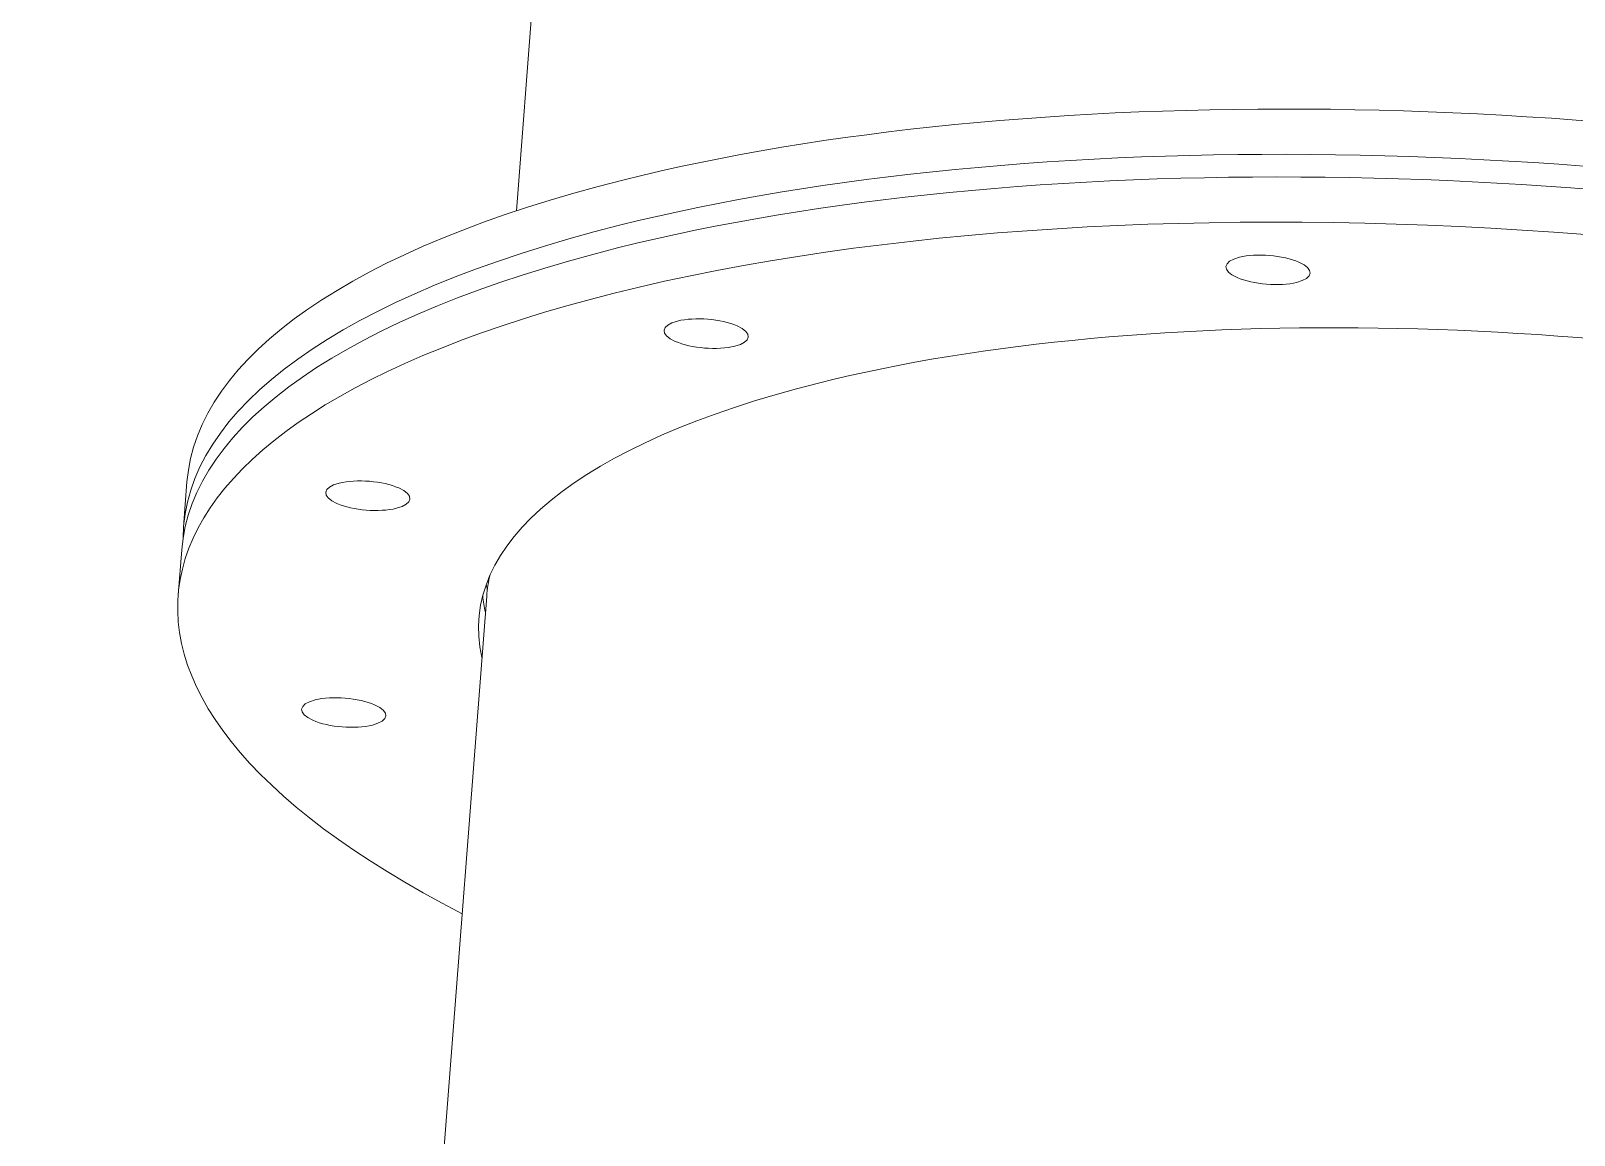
# Model space of a CAD drawing. Header units: inches. Extents: x -350577 to -266477, y -437959 to -377535.
# Drawn here: x -287354.8 to -287099, y -415784.8 to -415601.8 of the extents above; entities that cross this region are included whole.
import ezdxf

# ---------------------------------------------------------------- set-up
doc = ezdxf.new("R2010")
doc.units = ezdxf.units.IN
doc.header["$MEASUREMENT"] = 0
doc.layers.add('ORGINAL (itatec)', color=3, linetype='Continuous', lineweight=9)

msp = doc.modelspace()

# ---------------------------------------------------------------- linework, layer by layer
at = {"layer": 'ORGINAL (itatec)', "extrusion": (-5.55112e-17, 0.816497, 0.57735)}
for p, q in [((-287274.29, -415631.65), (-287266.72, -415533.55)), ((-287328.92, -415676.58), (-287329.49, -415684.08)), ((-287329.79, -415687.83), (-287330.37, -415695.32)), ((-287286.78, -415793.19), (-287279.24, -415695.5))]:
    msp.add_line(p, q, dxfattribs=at)
at = {"layer": 'ORGINAL (itatec)'}
for centre, major_axis, start_param, end_param in [((-287103.09, -415694.02), (225.83, -17.44), 0, 2.344644), ((-287103.67, -415701.52), (225.83, -17.44), -0.025239, 2.344644), ((-287103.97, -415705.27), (225.83, -17.44), 0, 2.344644), ((-287104.55, -415712.76), (225.83, -17.44), -0.684343, 2.344644), ((-287103.09, -415694.02), (-225.83, 17.44), -0.796949, 0), ((-287103.67, -415701.52), (-225.83, 17.44), -0.796949, 0.023297), ((-287103.97, -415705.27), (-225.83, 17.44), -0.796949, 0), ((-287104.55, -415712.76), (-225.83, 17.44), -0.796949, 0.684343)]:
    msp.add_ellipse(centre, major_axis=major_axis, ratio=0.342239, start_param=start_param, end_param=end_param, dxfattribs=at)
at = {"layer": 'ORGINAL (itatec)', "extrusion": (6.97989e-17, 2.72992e-16, -1)}
msp.add_ellipse((-287149.71, -415641.43), major_axis=(6.98, -0.54), ratio=0.342239, start_param=-5.486236788979911, end_param=0.7969485181996752, dxfattribs=at)
at = {"layer": 'ORGINAL (itatec)', "extrusion": (-5.08544e-17, 7.83397e-16, -1)}
msp.add_ellipse((-287104.55, -415712.76), major_axis=(175.98, -13.59), ratio=0.342239, start_param=-2.344644, end_param=0.1065, dxfattribs=at)
at = {"layer": 'ORGINAL (itatec)', "extrusion": (-3.56056e-17, 1.69779e-16, -1)}
for centre, start_param, end_param in [((-287242.85, -415652), -5.486236788980121, 0.7969485181994651), ((-287298.94, -415678.85), -5.486236788980134, 0.7969485181994527), ((-287302.94, -415714.78), -5.486236788979935, 0.7969485181996503)]:
    msp.add_ellipse(centre, major_axis=(6.98, -0.54), ratio=0.342239, start_param=start_param, end_param=end_param, dxfattribs=at)
at = {"layer": 'ORGINAL (itatec)', "extrusion": (1.00116e-16, 2.14974e-16, -1)}
msp.add_ellipse((-287104.55, -415712.76), major_axis=(-175.98, 13.59), ratio=0.342239, start_param=-0.1065, end_param=0.796949, dxfattribs=at)
at = {"layer": 'ORGINAL (itatec)', "extrusion": (5.129e-17, 6.64156e-16, -1)}
msp.add_ellipse((-287103.67, -415701.52), major_axis=(-175.98, 13.59), ratio=0.342239, start_param=-0.107352, end_param=-0.093173, dxfattribs=at)
at = {"layer": 'ORGINAL (itatec)', "extrusion": (4.00975e-17, 6.09344e-16, -1)}
msp.add_ellipse((-287104.26, -415709.01), major_axis=(-174.98, 13.51), ratio=0.342239, start_param=0, end_param=0.060067, dxfattribs=at)
at = {"layer": 'ORGINAL (itatec)', "extrusion": (7.14289e-17, 3.84219e-16, -1)}
msp.add_ellipse((-287103.97, -415705.27), major_axis=(-175.98, 13.59), ratio=0.342239, start_param=-0.1065, end_param=-0.062261, dxfattribs=at)

doc.saveas('drawing.dxf')
